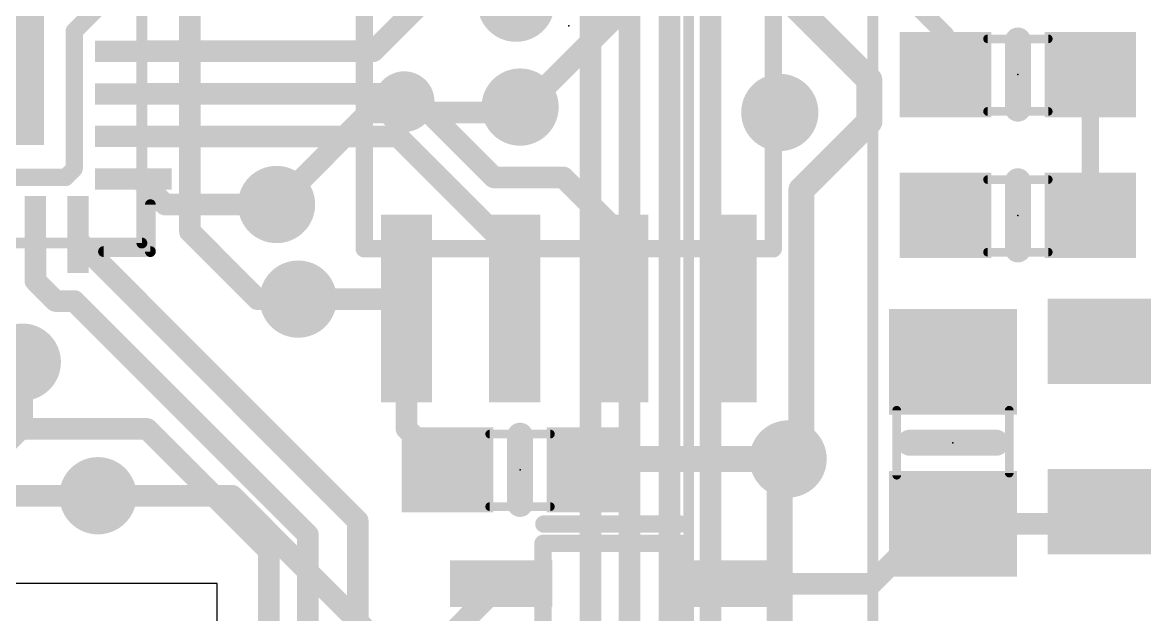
# Model space of a CAD drawing. Extents: x -59 to 59, y -28 to 22.
# Drawn here: x 37.58 to 50.75, y -3.86 to 3.09 of the extents above; entities that cross this region are included whole.
import ezdxf

# ---------------------------------------------------------------- set-up
doc = ezdxf.new("R2010")
doc.units = 0
for name, color, linetype in [('1', 12, 'CONTINUOUS'), ('16', 5, 'CONTINUOUS'), ('18', 110, 'CONTINUOUS'), ('20', 4, 'CONTINUOUS'), ('21', 40, 'CONTINUOUS'), ('22', 6, 'CONTINUOUS'), ('23', 53, 'CONTINUOUS'), ('51', 253, 'CONTINUOUS')]:
    doc.layers.add(name, color=color, linetype=linetype)

# ---------------------------------------------------------------- blocks, each defined once
blk = doc.blocks.new('RECT')
blk.add_solid([(-0.5, -0.5), (0.5, -0.5), (-0.5, 0.5), (0.5, 0.5)])
blk = doc.blocks.new('ROUNDV')
at = {"const_width": 0.5}
blk.add_lwpolyline([(0, -0.25, 1), (0, 0.25, 1), (0, -0.25)], format="xyb", dxfattribs=at)

msp = doc.modelspace()

# ---------------------------------------------------------------- linework, layer by layer
at = {"layer": '1'}
for points, const_width in [([(43.688, 2.302), (45.8945, 4.5085)], 0.254), ([(41.6951, 2.7505), (42.9735, 4.0289)], 0.254), ([(47.6315, 3.724), (48.41, 2.9455)], 0.2032), ([(47.5169, 2.413), (46.609, 3.3209)], 0.3048), ([(38.1861, 2.984), (38.4446, 3.2425)], 0.2032), ([(38.1861, 1.3721), (38.1861, 2.984)], 0.2032), ([(48.41, 2.9455), (48.41, 2.4765)], 0.2032), ([(38.9555, 2.7505), (39.37, 2.7505)], 0.254), ([(38.9555, 2.7505), (38.9555, 2.7505)], 0.254), ([(39.37, 2.7505), (41.6951, 2.7505)], 0.254), ([(47.5169, 1.9239), (47.5169, 2.413)], 0.3048), ([(50.11, 2.4765), (50.11, 0.8255)], 0.2032), ([(38.9555, 2.2505), (42.1316, 2.2505)], 0.254), ([(42.1316, 2.2505), (43.1121, 1.27)], 0.254), ([(43.688, 2.0955), (43.688, 2.302)], 0.254), ([(43.688, 2.0955), (43.418, 2.0955)], 0.254), ([(46.72, 1.127), (47.5169, 1.9239)], 0.3048), ([(38.9555, 1.7505), (41.985, 1.7505)], 0.254), ([(41.985, 1.7505), (43.3545, 0.381)], 0.254), ([(38.084, 1.27), (38.1861, 1.3721)], 0.2032), ([(35.2305, 1.27), (38.084, 1.27)], 0.2032), ([(38.9555, 1.2505), (39.2535, 0.9525)], 0.254), ([(43.1121, 1.27), (43.926, 1.27)], 0.254), ([(44.6245, 0.5715), (43.926, 1.27)], 0.254), ([(46.72, -2.032), (46.72, 1.127)], 0.3048), ([(39.2535, 0.9525), (40.5605, 0.9525)], 0.254), ([(44.6245, -0.267), (44.6245, 0.5715)], 0.254), ([(37.7305, 0.5255), (37.7305, 0.0585)], 0.254), ([(41.513, -2.757), (38.2305, 0.5255)], 0.254), ([(43.3545, 0.381), (43.3545, -0.267)], 0.254), ([(37.7305, 0.0585), (37.9687, -0.1797)], 0.254), ([(37.9687, -0.1797), (38.1875, -0.1797)], 0.254), ([(38.1875, -0.1797), (40.9288, -2.921)], 0.254), ([(40.8145, -0.1571), (41.9746, -0.1571)], 0.254), ([(41.9746, -0.1571), (42.0845, -0.267)], 0.254), ([(42.0845, -1.6755), (42.0845, -0.267)], 0.254), ([(44.6245, -0.267), (44.6245, -0.267)], 0.254), ([(37.2305, -0.5494), (37.5774, -0.8963)], 0.254), ([(37.2529, -1.6797), (39.0409, -1.6797)], 0.254), ([(39.0409, -1.6797), (40.4716, -3.1104)], 0.254), ([(42.568, -2.159), (42.0845, -1.6755)], 0.254), ([(44.268, -2.159), (44.395, -2.032)], 0.3048), ([(46.5636, -2.032), (44.395, -2.032)], 0.3048), ([(46.72, -2.032), (46.5636, -2.032)], 0.3048), ([(37.3721, -2.4631), (38.465, -2.4631)], 0.254), ([(41.513, -7.747), (41.513, -2.757)], 0.254), ([(48.117, -2.9185), (48.244, -2.7915)], 0.254), ([(48.244, -2.7915), (48.498, -2.7915)], 0.254), ([(51.7695, -2.7915), (48.498, -2.7915)], 0.254), ([(40.9288, -2.921), (40.9288, -7.3787)], 0.254), ([(47.5405, -3.495), (48.117, -2.9185)], 0.254), ([(40.4716, -3.1104), (40.4716, -7.1893)], 0.254), ([(43.1974, -3.495), (42.2115, -4.4809)], 0.254), ([(45.7976, -3.495), (47.5405, -3.495)], 0.254)]:
    msp.add_lwpolyline(points, dxfattribs=dict(at, const_width=const_width))
for points, const_width in [([(38.2369, 2.984, 1), (38.1353, 2.984)], 0.1016), ([(38.1502, 3.0199, 1), (38.222, 2.9481)], 0.1016), ([(48.4608, 2.9455, 1), (48.3592, 2.9455)], 0.1016), ([(48.3741, 2.9096, 1), (48.4459, 2.9814)], 0.1016), ([(38.9555, 2.814, 1), (38.9555, 2.687)], 0.127), ([(38.9555, 2.814, 1), (38.9555, 2.687)], 0.127), ([(38.9555, 2.687, 1), (38.9555, 2.814)], 0.127), ([(39.37, 2.814, 1), (39.37, 2.687)], 0.127), ([(39.37, 2.687, 1), (39.37, 2.814)], 0.127), ([(41.6502, 2.7954, 1), (41.74, 2.7056)], 0.127), ([(41.6951, 2.687, 1), (41.6951, 2.814)], 0.127), ([(47.5931, 2.413, 1), (47.4407, 2.413)], 0.1524), ([(47.463, 2.3591, 1), (47.5708, 2.4669)], 0.1524), ([(48.3592, 2.4765, 1), (48.4608, 2.4765)], 0.1016), ([(50.1608, 2.4765, 1), (50.0592, 2.4765)], 0.1016), ([(38.9555, 2.314, 1), (38.9555, 2.187)], 0.127), ([(42.1765, 2.2954, 1), (42.0867, 2.2056)], 0.127), ([(42.1316, 2.187, 1), (42.1316, 2.314)], 0.127), ([(43.7515, 2.302, 1), (43.6245, 2.302)], 0.127), ([(43.6431, 2.3469, 1), (43.7329, 2.2571)], 0.127), ([(43.418, 2.159, 1), (43.418, 2.032)], 0.127), ([(43.6245, 2.0955, 1), (43.7515, 2.0955)], 0.127), ([(43.688, 2.032, 1), (43.688, 2.159)], 0.127), ([(47.4407, 1.9239, 1), (47.5931, 1.9239)], 0.1524), ([(47.5708, 1.87, 1), (47.463, 1.9778)], 0.1524), ([(38.9555, 1.814, 1), (38.9555, 1.687)], 0.127), ([(42.0299, 1.7954, 1), (41.9401, 1.7056)], 0.127), ([(41.985, 1.687, 1), (41.985, 1.814)], 0.127), ([(38.222, 1.3362, 1), (38.1502, 1.408)], 0.1016), ([(38.0481, 1.3059, 1), (38.1199, 1.2341)], 0.1016), ([(38.084, 1.2192, 1), (38.084, 1.3208)], 0.1016), ([(38.1353, 1.3721, 1), (38.2369, 1.3721)], 0.1016), ([(39.0004, 1.2954, 1), (38.9106, 1.2056)], 0.127), ([(43.1121, 1.3335, 1), (43.1121, 1.2065)], 0.127), ([(43.0672, 1.2251, 1), (43.157, 1.3149)], 0.127), ([(43.9709, 1.3149, 1), (43.8811, 1.2251)], 0.127), ([(43.926, 1.2065, 1), (43.926, 1.3335)], 0.127), ([(46.7962, 1.127, 1), (46.6438, 1.127)], 0.1524), ([(46.6661, 1.1809, 1), (46.7739, 1.0731)], 0.1524), ([(39.2535, 1.016, 1), (39.2535, 0.889)], 0.127), ([(39.2086, 0.9076, 1), (39.2984, 0.9974)], 0.127), ([(40.5605, 0.889, 1), (40.5605, 1.016)], 0.127), ([(50.0592, 0.8255, 1), (50.1608, 0.8255)], 0.1016), ([(44.688, 0.5715, 1), (44.561, 0.5715)], 0.127), ([(44.5796, 0.5266, 1), (44.6694, 0.6164)], 0.127), ([(37.794, 0.5255, 1), (37.667, 0.5255)], 0.127), ([(38.2754, 0.5704, 1), (38.1856, 0.4806)], 0.127), ([(43.418, 0.381, 1), (43.291, 0.381)], 0.127), ([(43.3096, 0.3361, 1), (43.3994, 0.4259)], 0.127), ([(37.7754, 0.1034, 1), (37.6856, 0.0136)], 0.127), ([(37.667, 0.0585, 1), (37.794, 0.0585)], 0.127), ([(37.9687, -0.1162, 1), (37.9687, -0.2432)], 0.127), ([(37.9238, -0.2246, 1), (38.0136, -0.1348)], 0.127), ([(38.2324, -0.1348, 1), (38.1426, -0.2246)], 0.127), ([(38.1875, -0.2432, 1), (38.1875, -0.1162)], 0.127), ([(40.8145, -0.0936, 1), (40.8145, -0.2206)], 0.127), ([(42.0195, -0.1122, 1), (41.9297, -0.202)], 0.127), ([(41.9746, -0.2206, 1), (41.9746, -0.0936)], 0.127), ([(42.148, -0.267, 1), (42.021, -0.267)], 0.127), ([(42.0396, -0.3119, 1), (42.1294, -0.2221)], 0.127), ([(43.291, -0.267, 1), (43.418, -0.267)], 0.127), ([(44.6694, -0.2221, 1), (44.5796, -0.3119)], 0.127), ([(44.561, -0.267, 1), (44.688, -0.267)], 0.127), ([(44.5796, -0.3119, 1), (44.6694, -0.2221)], 0.127), ([(37.5325, -0.9412, 1), (37.6223, -0.8514)], 0.127), ([(39.0858, -1.6348, 1), (38.996, -1.7246)], 0.127), ([(39.0409, -1.7432, 1), (39.0409, -1.6162)], 0.127), ([(42.1294, -1.6306, 1), (42.0396, -1.7204)], 0.127), ([(42.021, -1.6755, 1), (42.148, -1.6755)], 0.127), ([(44.395, -1.9558, 1), (44.395, -2.1082)], 0.1524), ([(44.4489, -2.0859, 1), (44.3411, -1.9781)], 0.1524), ([(46.5636, -1.9558, 1), (46.5636, -2.1082)], 0.1524), ([(46.5636, -2.1082, 1), (46.5636, -1.9558)], 0.1524), ([(46.6438, -2.032, 1), (46.7962, -2.032)], 0.1524), ([(46.72, -2.1082, 1), (46.72, -1.9558)], 0.1524), ([(42.5231, -2.2039, 1), (42.6129, -2.1141)], 0.127), ([(44.2141, -2.1051, 1), (44.3219, -2.2129)], 0.1524), ([(38.465, -2.5266, 1), (38.465, -2.3996)], 0.127), ([(41.5765, -2.757, 1), (41.4495, -2.757)], 0.127), ([(41.4681, -2.8019, 1), (41.5579, -2.7121)], 0.127), ([(48.244, -2.728, 1), (48.244, -2.855)], 0.127), ([(48.2889, -2.8364, 1), (48.1991, -2.7466)], 0.127), ([(48.498, -2.728, 1), (48.498, -2.855)], 0.127), ([(48.498, -2.855, 1), (48.498, -2.728)], 0.127), ([(40.9923, -2.921, 1), (40.8653, -2.921)], 0.127), ([(40.8839, -2.9659, 1), (40.9737, -2.8761)], 0.127), ([(48.0721, -2.8736, 1), (48.1619, -2.9634)], 0.127), ([(48.1619, -2.9634, 1), (48.0721, -2.8736)], 0.127), ([(40.5351, -3.1104, 1), (40.4081, -3.1104)], 0.127), ([(40.4267, -3.1553, 1), (40.5165, -3.0655)], 0.127), ([(43.2423, -3.5399, 1), (43.1525, -3.4501)], 0.127), ([(45.7976, -3.4315, 1), (45.7976, -3.5585)], 0.127), ([(47.4956, -3.4501, 1), (47.5854, -3.5399)], 0.127), ([(47.5405, -3.5585, 1), (47.5405, -3.4315)], 0.127)]:
    msp.add_lwpolyline(points, format="xyb", dxfattribs=dict(at, const_width=const_width))
at = {"layer": '16'}
for points, const_width in [([(45.6532, 8.7152), (45.6532, -20.1549)], 0.254), ([(45.1706, 8.5153), (45.1706, -18.8214)], 0.254), ([(39.5445, 0.635), (39.5445, 3.7083)], 0.254), ([(44.7007, 3.7631), (44.7007, 2.667)], 0.254), ([(44.2435, 3.556), (44.2435, -8.3704)], 0.254), ([(44.7007, -9.1948), (44.7007, 2.667)], 0.254), ([(44.7007, 2.667), (44.7007, 2.667)], 0.254), ([(40.5605, 0.9525), (41.64, 2.032)], 0.254), ([(41.64, 2.032), (43.3545, 2.032)], 0.254), ([(43.418, 2.0955), (43.3545, 2.032)], 0.254), ([(40.3366, -0.1571), (39.5445, 0.635)], 0.254), ([(40.8145, -0.1571), (40.3366, -0.1571)], 0.254), ([(37.5774, -0.8963), (37.5774, -1.6583)], 0.254), ([(37.5774, -1.6583), (36.3074, -2.9283)], 0.254), ([(46.5636, -2.032), (46.466, -2.1296)], 0.3048), ([(46.466, -2.1296), (46.466, -13.081)], 0.3048), ([(38.465, -2.4631), (40.0391, -2.4631)], 0.254), ([(40.0391, -2.4631), (41.894, -4.318)], 0.254)]:
    msp.add_lwpolyline(points, dxfattribs=dict(at, const_width=const_width))
for points, const_width in [([(44.7642, 2.667, 1), (44.6372, 2.667)], 0.127), ([(44.6558, 2.7119, 1), (44.7456, 2.6221)], 0.127), ([(44.7456, 2.6221, 1), (44.6558, 2.7119)], 0.127), ([(44.6372, 2.667, 1), (44.7642, 2.667)], 0.127), ([(41.64, 2.0955, 1), (41.64, 1.9685)], 0.127), ([(41.6849, 1.9871, 1), (41.5951, 2.0769)], 0.127), ([(43.3096, 2.0769, 1), (43.3994, 1.9871)], 0.127), ([(43.3545, 1.9685, 1), (43.3545, 2.0955)], 0.127), ([(43.4629, 2.0506, 1), (43.3731, 2.1404)], 0.127), ([(40.5156, 0.9974, 1), (40.6054, 0.9076)], 0.127), ([(39.5894, 0.6799, 1), (39.4996, 0.5901)], 0.127), ([(39.481, 0.635, 1), (39.608, 0.635)], 0.127), ([(40.3366, -0.0936, 1), (40.3366, -0.2206)], 0.127), ([(40.2917, -0.202, 1), (40.3815, -0.1122)], 0.127), ([(40.8145, -0.2206, 1), (40.8145, -0.0936)], 0.127), ([(37.6409, -0.8963, 1), (37.5139, -0.8963)], 0.127), ([(37.6223, -1.7032, 1), (37.5325, -1.6134)], 0.127), ([(37.5139, -1.6583, 1), (37.6409, -1.6583)], 0.127), ([(46.6175, -2.0859, 1), (46.5097, -1.9781)], 0.1524), ([(46.5422, -2.1296, 1), (46.3898, -2.1296)], 0.1524), ([(46.4121, -2.0757, 1), (46.5199, -2.1835)], 0.1524), ([(38.465, -2.3996, 1), (38.465, -2.5266)], 0.127), ([(40.084, -2.4182, 1), (39.9942, -2.508)], 0.127), ([(40.0391, -2.5266, 1), (40.0391, -2.3996)], 0.127)]:
    msp.add_lwpolyline(points, format="xyb", dxfattribs=dict(at, const_width=const_width))
at = {"layer": '20'}
for p, q in [((39.862, -3.4925), (24.4315, -3.4925)), ((39.862, -7.239), (39.862, -3.4925))]:
    msp.add_line(p, q, dxfattribs=at)
at = {"layer": '21'}
for points, const_width in [([(41.5895, 1.148), (41.5895, 4.948)], 0.2032), ([(46.3895, 4.948), (46.3895, 1.148)], 0.2032), ([(49.26, 2.0765), (49.26, 2.8765)], 0.3048), ([(49.26, 0.4255), (49.26, 1.2255)], 0.3048), ([(39.0805, 0.9505), (39.0805, 0.4005)], 0.127), ([(39.0805, 0.4005), (38.5305, 0.4005)], 0.127), ([(43.418, -2.559), (43.418, -1.759)], 0.3048), ([(47.99, -1.8415), (49.006, -1.8415)], 0.3048), ([(43.6975, -2.795), (45.2975, -2.795)], 0.2032)]:
    msp.add_lwpolyline(points, dxfattribs=dict(at, const_width=const_width))
for points, const_width in [([(49.3362, 2.8765, 1), (49.1838, 2.8765)], 0.1524), ([(42.0591, 1.905, 1), (42.0591, 2.413, 1), (42.0591, 1.905)], 0.2032), ([(49.1838, 2.0765, 1), (49.3362, 2.0765)], 0.1524), ([(49.3362, 1.2255, 1), (49.1838, 1.2255)], 0.1524), ([(41.5387, 1.148, 1), (41.6403, 1.148)], 0.1016), ([(46.3387, 1.148, 1), (46.4403, 1.148)], 0.1016), ([(39.1123, 0.9505, 1), (39.0487, 0.9505)], 0.0635), ([(38.5305, 0.4323, 1), (38.5305, 0.3688)], 0.0635), ([(39.0487, 0.4005, 1), (39.1123, 0.4005)], 0.0635), ([(39.0805, 0.3688, 1), (39.0805, 0.4323)], 0.0635), ([(49.1838, 0.4255, 1), (49.3362, 0.4255)], 0.1524), ([(43.4942, -1.759, 1), (43.3418, -1.759)], 0.1524), ([(47.99, -1.7653, 1), (47.99, -1.9177)], 0.1524), ([(49.006, -1.9177, 1), (49.006, -1.7653)], 0.1524), ([(43.3418, -2.559, 1), (43.4942, -2.559)], 0.1524), ([(43.6975, -2.7442, 1), (43.6975, -2.8458)], 0.1016), ([(45.2975, -2.8458, 1), (45.2975, -2.7442)], 0.1016)]:
    msp.add_lwpolyline(points, format="xyb", dxfattribs=dict(at, const_width=const_width))
at = {"layer": '22', "const_width": 0.127}
for points in [[(47.5575, -23.284), (47.5575, 11.416)], [(45.3975, -21.784), (45.3975, 5.416)]]:
    msp.add_lwpolyline(points, dxfattribs=at)
at = {"layer": '23'}
for p in [(43.9895, 3.048), (49.26, 2.4765), (49.26, 0.8255), (48.498, -1.8415), (43.418, -2.159)]:
    msp.add_point(p, dxfattribs=at)
at = {"layer": '51'}
for points, const_width in [([(38.9805, 7.5005), (38.9805, 0.5005)], 0.127), ([(41.5895, 0.433), (41.5895, 5.663)], 0.2032), ([(46.3895, 5.663), (46.3895, 0.433)], 0.2032), ([(49.616, 2.8955), (48.904, 2.8955)], 0.1016), ([(49.616, 2.0445), (48.904, 2.0445)], 0.1016), ([(49.616, 1.2445), (48.904, 1.2445)], 0.1016), ([(38.9805, 0.5005), (31.9805, 0.5005)], 0.127), ([(46.3895, 0.433), (41.5895, 0.433)], 0.2032), ([(49.616, 0.3935), (48.904, 0.3935)], 0.1016), ([(47.838, -2.2225), (47.838, -1.4605)], 0.1016), ([(49.158, -2.1975), (49.158, -1.4605)], 0.1016), ([(43.774, -1.74), (43.062, -1.74)], 0.1016), ([(43.774, -2.591), (43.062, -2.591)], 0.1016), ([(43.6871, -3.0226), (45.3079, -3.0226)], 0.2032), ([(43.6871, -5.8674), (43.6871, -3.0226)], 0.2032), ([(45.3079, -3.0226), (45.3079, -5.8674)], 0.2032)]:
    msp.add_lwpolyline(points, dxfattribs=dict(at, const_width=const_width))
for points, const_width in [([(48.904, 2.9209, 1), (48.904, 2.8701)], 0.0508), ([(49.616, 2.8701, 1), (49.616, 2.9209)], 0.0508), ([(48.904, 2.0699, 1), (48.904, 2.0191)], 0.0508), ([(49.616, 2.0191, 1), (49.616, 2.0699)], 0.0508), ([(48.904, 1.2699, 1), (48.904, 1.2191)], 0.0508), ([(49.616, 1.2191, 1), (49.616, 1.2699)], 0.0508), ([(38.9487, 0.5005, 1), (39.0123, 0.5005)], 0.0635), ([(38.9805, 0.4688, 1), (38.9805, 0.5323)], 0.0635), ([(41.5895, 0.4838, 1), (41.5895, 0.3822)], 0.1016), ([(46.3895, 0.3822, 1), (46.3895, 0.4838)], 0.1016), ([(41.5387, 0.433, 1), (41.6403, 0.433)], 0.1016), ([(46.3387, 0.433, 1), (46.4403, 0.433)], 0.1016), ([(48.904, 0.4189, 1), (48.904, 0.3681)], 0.0508), ([(49.616, 0.3681, 1), (49.616, 0.4189)], 0.0508), ([(47.8634, -1.4605, 1), (47.8126, -1.4605)], 0.0508), ([(49.1834, -1.4605, 1), (49.1326, -1.4605)], 0.0508), ([(43.062, -1.7146, 1), (43.062, -1.7654)], 0.0508), ([(43.774, -1.7654, 1), (43.774, -1.7146)], 0.0508), ([(47.8126, -2.2225, 1), (47.8634, -2.2225)], 0.0508), ([(49.1326, -2.1975, 1), (49.1834, -2.1975)], 0.0508), ([(43.062, -2.5656, 1), (43.062, -2.6164)], 0.0508), ([(43.774, -2.6164, 1), (43.774, -2.5656)], 0.0508), ([(43.6871, -2.9718, 1), (43.6871, -3.0734)], 0.1016), ([(43.7379, -3.0226, 1), (43.6363, -3.0226)], 0.1016), ([(45.3587, -3.0226, 1), (45.2571, -3.0226)], 0.1016), ([(45.3079, -3.0734, 1), (45.3079, -2.9718)], 0.1016)]:
    msp.add_lwpolyline(points, format="xyb", dxfattribs=dict(at, const_width=const_width))

# ---------------------------------------------------------------- block references
at = {"layer": '1'}
for p, xscale, yscale in [((35.4805, 4.0005), 4.7, 4.7), ((42.0845, -0.267), 0.6, 2.2), ((43.3545, -0.267), 0.6, 2.2), ((44.6245, -0.267), 0.6, 2.2), ((45.8945, -0.267), 0.6, 2.2)]:
    msp.add_blockref('RECT', p, dxfattribs=dict(at, xscale=xscale, yscale=yscale))
at = {"layer": '1', "xscale": 1.075, "rotation": 180}
for p in [(48.41, 2.4765), (50.11, 2.4765), (48.41, 0.8255), (50.11, 0.8255), (42.568, -2.159), (44.268, -2.159)]:
    msp.add_blockref('RECT', p, dxfattribs=at)
at = {"layer": '1'}
for p, xscale, yscale, rotation in [((38.9555, 2.7505), 0.75, 0.25, 180), ((38.9555, 2.2505), 0.75, 0.25, 180), ((38.9555, 1.7505), 0.75, 0.25, 180), ((38.9555, 1.2505), 0.75, 0.25, 180), ((37.7305, 0.5255), 0.75, 0.25, 90), ((38.2305, 0.5255), 0.75, 0.25, 90), ((48.498, -0.8915), 1.24, 1.5, 90), ((48.498, -2.7915), 1.24, 1.5, 90), ((43.1974, -3.495), 0.55, 1.2, 90), ((45.7976, -3.495), 0.55, 1.2, 90)]:
    msp.add_blockref('RECT', p, dxfattribs=dict(at, xscale=xscale, yscale=yscale, rotation=rotation))
at = {"layer": '1', "yscale": 4.6, "rotation": 270}
for p in [(51.91, -0.651), (51.91, -2.651)]:
    msp.add_blockref('RECT', p, dxfattribs=at)
at = {"layer": '18', "xscale": 0.9064, "yscale": 0.9064}
for p in [(43.3712, 3.3137), (43.3712, 3.3137), (43.418, 2.0955), (43.418, 2.0955), (46.466, 2.032), (46.466, 2.032), (40.5605, 0.9525), (40.5605, 0.9525), (40.8145, -0.1571), (40.8145, -0.1571), (37.5774, -0.8963), (37.5774, -0.8963), (46.5636, -2.032), (46.5636, -2.032), (38.465, -2.4631), (38.465, -2.4631)]:
    msp.add_blockref('ROUNDV', p, dxfattribs=at)
at = {"layer": '51'}
for p, xscale, yscale, rotation in [((48.6798, 2.4714), 0.5001, 0.95, 180), ((49.8482, 2.4714), 0.5001, 0.95, 180), ((38.7055, 2.7505), 0.55, 0.25, 180), ((38.7055, 2.2505), 0.55, 0.25, 180), ((38.7055, 1.7505), 0.55, 0.25, 180), ((38.7055, 1.2505), 0.55, 0.25, 180), ((48.6798, 0.8204), 0.5001, 0.95, 180), ((49.8482, 0.8204), 0.5001, 0.95, 180), ((37.7305, 0.7755), 0.55, 0.25, 90), ((38.2305, 0.7755), 0.55, 0.25, 90), ((48.4969, -1.1109), 0.7501, 1.4501, 90), ((42.8377, -2.1641), 0.5001, 0.95, 180), ((44.0062, -2.1641), 0.5001, 0.95, 180), ((48.4969, -2.5587), 0.7501, 1.4501, 90), ((43.3225, -3.495), 0.5, 0.65, 90), ((45.6725, -3.495), 0.5, 0.65, 90)]:
    msp.add_blockref('RECT', p, dxfattribs=dict(at, xscale=xscale, yscale=yscale, rotation=rotation))
at = {"layer": '51', "xscale": 0.49, "yscale": 1.1}
for p in [(42.0845, -0.217), (43.3545, -0.217), (44.6245, -0.217), (45.8945, -0.217)]:
    msp.add_blockref('RECT', p, dxfattribs=at)

doc.saveas('drawing.dxf')
